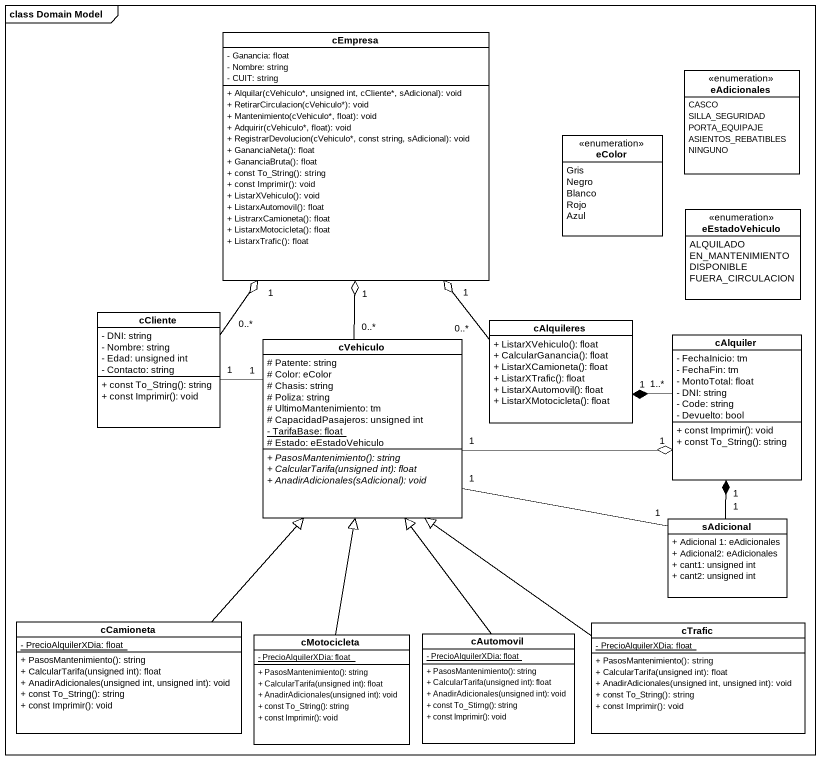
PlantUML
@startuml
mainframe class Domain Model
hide circle
hide empty members
skinparam classAttributeIconSize 0
class cEmpresa {
  - Ganancia: float
  - Nombre: string
  - CUIT: string
  + Alquilar(cVehiculo*, unsigned int, cCliente*, sAdicional): void
  + RetirarCirculacion(cVehiculo*): void
  + Mantenimiento(cVehiculo*, float): void
  + Adquirir(cVehiculo*, float): void
  + RegistrarDevolucion(cVehiculo*, const string, sAdicional): void
  + GananciaNeta(): float
  + GananciaBruta(): float
  + const To_String(): string
  + const Imprimir(): void
  + ListarXVehiculo(): void
  + ListarxAutomovil(): float
  + ListrarxCamioneta(): float
  + ListarxMotocicleta(): float
  + ListarxTrafic(): float
}
enum eAdicionales {
  CASCO
  SILLA_SEGURIDAD
  PORTA_EQUIPAJE
  ASIENTOS_REBATIBLES
  NINGUNO
}
enum eColor {
  Gris
  Negro
  Blanco
  Rojo
  Azul
}
enum eEstadoVehiculo {
  ALQUILADO
  EN_MANTENIMIENTO
  DISPONIBLE
  FUERA_CIRCULACION
}
class cCliente {
  - DNI: string
  - Nombre: string
  - Edad: unsigned int
  - Contacto: string
  + const To_String(): string
  + const Imprimir(): void
}
class cAlquileres {
  + ListarXVehiculo(): float
  + CalcularGanancia(): float
  + ListarXCamioneta(): float
  + ListarXTrafic(): float
  + ListarXAutomovil(): float
  + ListarXMotocicleta(): float
}
class cVehiculo {
  # Patente: string
  # Color: eColor
  # Chasis: string
  # Poliza: string
  # UltimoMantenimiento: tm
  # CapacidadPasajeros: unsigned int
  {static} - TarifaBase: float
  # Estado: eEstadoVehiculo
  {abstract} + PasosMantenimiento(): string
  {abstract} + CalcularTarifa(unsigned int): float
  {abstract} + AnadirAdicionales(sAdicional): void
}
class cAlquiler {
  - FechaInicio: tm
  - FechaFin: tm
  - MontoTotal: float
  - DNI: string
  - Code: string
  - Devuelto: bool
  + const Imprimir(): void
  + const To_String(): string
}
class sAdicional {
  + Adicional 1: eAdicionales
  + Adicional2: eAdicionales
  + cant1: unsigned int
  + cant2: unsigned int
}
class cCamioneta {
  {static} - PrecioAlquilerXDia: float
  + PasosMantenimiento(): string
  + CalcularTarifa(unsigned int): float
  + AnadirAdicionales(unsigned int, unsigned int): void
  + const To_String(): string
  + const Imprimir(): void
}
class cMotocicleta {
  {static} - PrecioAlquilerXDia: float
  + PasosMantenimiento(): string
  + CalcularTarifa(unsigned int): float
  + AnadirAdicionales(unsigned int): void
  + const To_String(): string
  + const Imprimir(): void
}
class cAutomovil {
  {static} - PrecioAlquilerXDia: float
  + PasosMantenimiento(): string
  + CalcularTarifa(unsigned int): float
  + AnadirAdicionales(unsigned int): void
  + const To_Stirng(): string
  + const Imprimir(): void
}
class cTrafic {
  {static} - PrecioAlquilerXDia: float
  + PasosMantenimiento(): string
  + CalcularTarifa(unsigned int): float
  + AnadirAdicionales(unsigned int, unsigned int): void
  + const To_String(): string
  + const Imprimir(): void
}
cCliente "0..*" -up-o "1" cEmpresa
cCliente "1" -right- "1" cVehiculo
cAlquileres "0..*" -up-o "1" cEmpresa
cVehiculo "0..*" -up-o "1" cEmpresa
cVehiculo "1" -right-o "1" cAlquiler
cVehiculo "1" -right- "1" sAdicional
cAlquiler "1..*" -left-* "1" cAlquileres
sAdicional "1" -up-* "1" cAlquiler
cCamioneta -up-|> cVehiculo
cMotocicleta -up-|> cVehiculo
cAutomovil -up-|> cVehiculo
cTrafic -up-|> cVehiculo
@enduml
